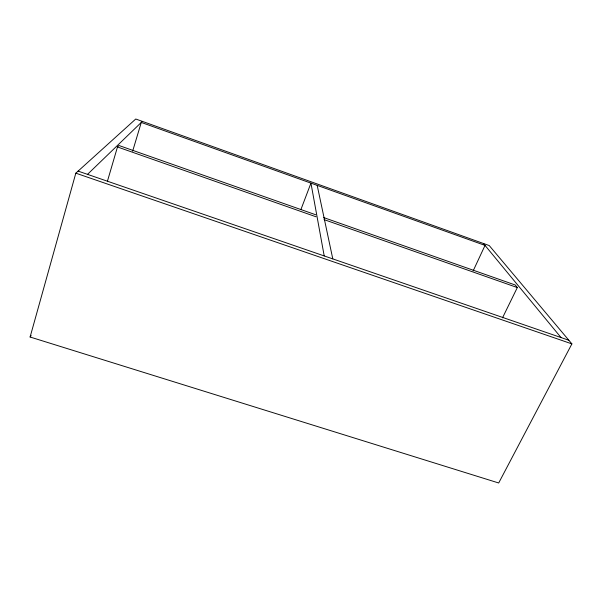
<?xml version="1.0" encoding="UTF-8"?>
<svg xmlns="http://www.w3.org/2000/svg" width="602" height="602" viewBox="0 0 602 602"><rect width="100%" height="100%" fill="white"/><g stroke="black" fill="none" stroke-linecap="round" stroke-linejoin="round"><path stroke-width="0.9" d="M30.1 337.015L75.829 173.165L135.751 119.015L489.245 245.571L571.9 343.885L498.697 482.985L30.1 337.015L31.138 335.555M107.465 181.104L117.48 146.963L118.978 145.511L315.764 214.779M132.643 151.185L141.274 122.432L485.031 245.405L473.149 270.9M300.94 209.488L310.948 183.128L324.207 255.933M502.504 317.848L517.314 287.56L515.214 284.987L323.741 217.585M87.523 174.354L142.365 121.386M78.102 171.111L568.845 340.25M75.829 173.165L571.9 343.885M117.48 146.963L316.065 216.795M324.049 219.602L517.314 287.56M483.459 243.494L561.019 337.549M317.186 185.363L332.793 258.89"/></g></svg>
